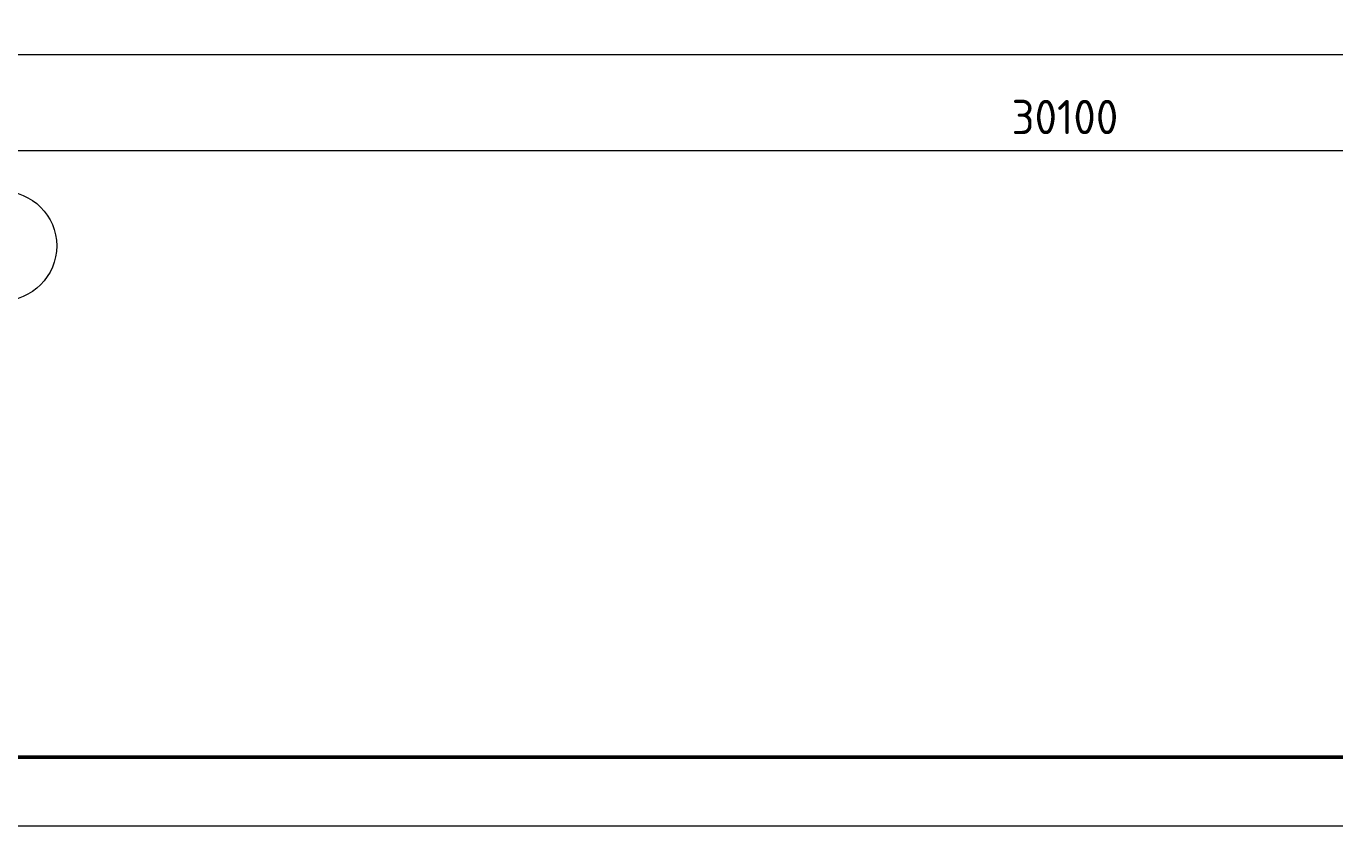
# Model space of a CAD drawing. Header units: millimetres. Extents: x -11345 to 411485, y -9810 to 73012.
# Drawn here: x 298521 to 308054, y -8641 to -2812 of the extents above; entities that cross this region are included whole.
import ezdxf

# ---------------------------------------------------------------- set-up
doc = ezdxf.new("R2010")
doc.units = ezdxf.units.MM
for name, color, linetype in [('PDF _Оси', 7, 'Continuous'), ('PDF _Основная надпись', 7, 'Continuous'), ('PDF _Размеры-100', 7, 'Continuous'), ('PDF _Текст', 7, 'Continuous')]:
    doc.layers.add(name, color=color, linetype=linetype)
doc.styles.add('PDF GOST Common', font='GOST_Common.ttf')

msp = doc.modelspace()

# ---------------------------------------------------------------- linework, layer by layer
at = {"layer": 'PDF _Оси', "lineweight": 20}
msp.add_circle((298343.16282, -4414.16085), 400.02207, dxfattribs=at)
at = {"layer": 'PDF _Основная надпись', "lineweight": 20}
msp.add_lwpolyline([(285392.18204, -8640.84959), (411477.46228, -8640.84959), (411477.46228, 50748.67843), (285392.18204, 50748.67843)], close=True, dxfattribs=at)
at = {"layer": 'PDF _Основная надпись', "lineweight": 50}
msp.add_lwpolyline([(410977.96375, -8141.35106), (410977.96375, 50249.17991), (287390.17614, 50249.17991), (287390.17614, -8141.35106)], close=True, dxfattribs=at)
at = {"layer": 'PDF _Размеры-100', "lineweight": 20}
for points in [[(290890.89885, -3019.37466), (298341.04635, -3019.37466), (321292.58027, -3019.37466)], [(290890.89885, -3717.82599), (321292.58027, -3717.82599)]]:
    msp.add_lwpolyline(points, dxfattribs=at)

# ---------------------------------------------------------------- texts
at = {"layer": 'PDF _Текст', "insert": (305698.89379, -3474.46181), "char_height": 250.014254, "attachment_point": 4, "style": 'PDF GOST Common'}
msp.add_mtext('30100', dxfattribs=at)

doc.saveas('drawing.dxf')
